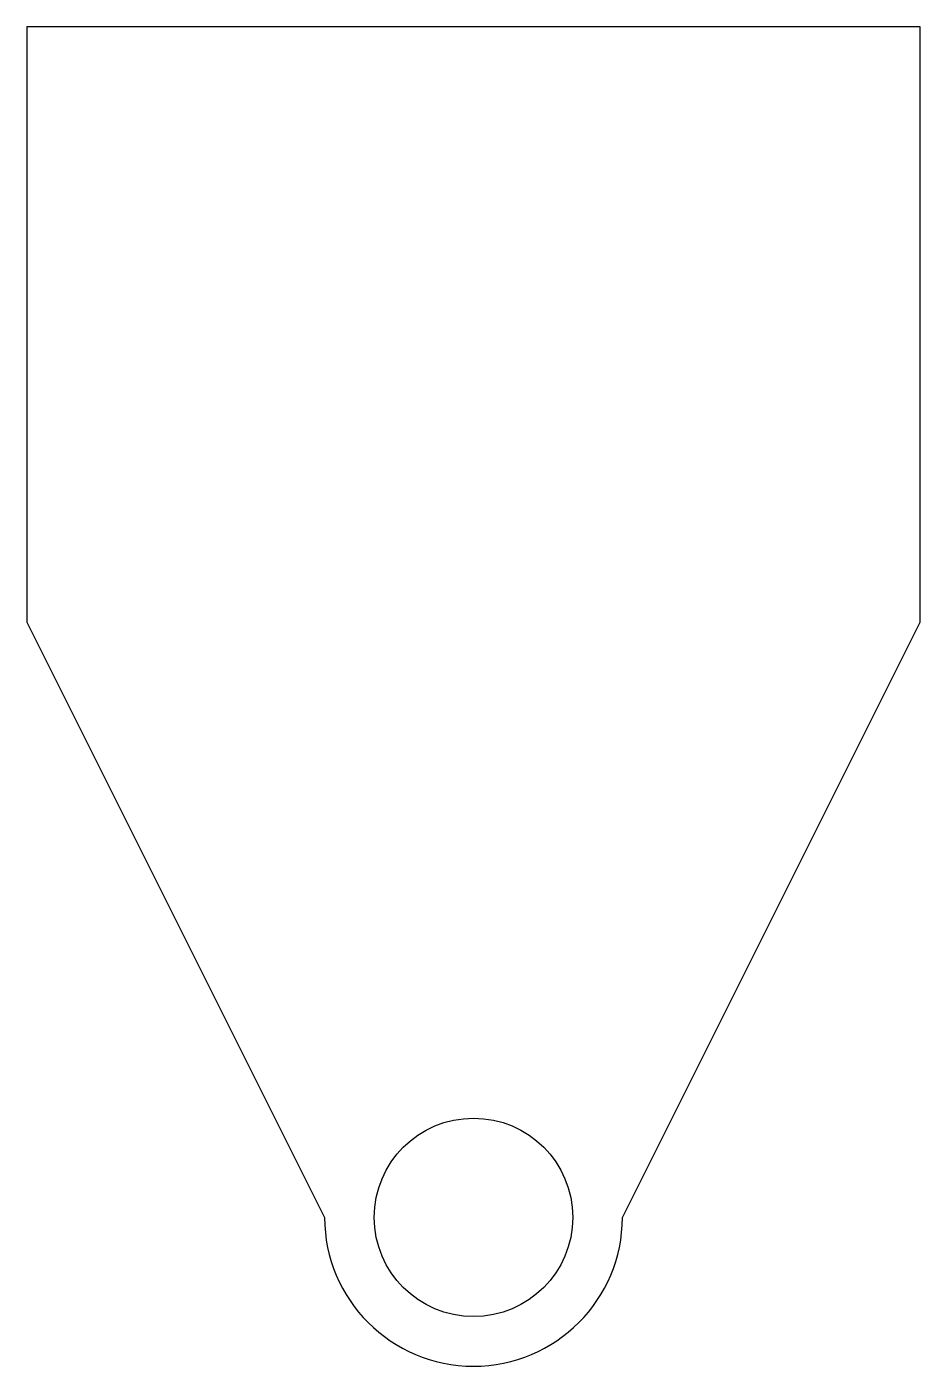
# Model space of a CAD drawing. Header units: metres. Extents: x -90 to 90, y -30 to 240.
import ezdxf

# ---------------------------------------------------------------- set-up
doc = ezdxf.new("R2010")
doc.units = ezdxf.units.M

msp = doc.modelspace()

# ---------------------------------------------------------------- linework, layer by layer
at = {"layer": 'PARAMETRIX'}
for p, q in [((90, 240), (-90, 240)), ((-90, 240), (-90, 120)), ((90, 120), (90, 240)), ((-90, 120), (-30, 0)), ((30, 0), (90, 120))]:
    msp.add_line(p, q, dxfattribs=at)
msp.add_circle((0, 0), 20, dxfattribs=at)
msp.add_arc((0, 0), 30, 180, 0, dxfattribs=at)

doc.saveas('drawing.dxf')
